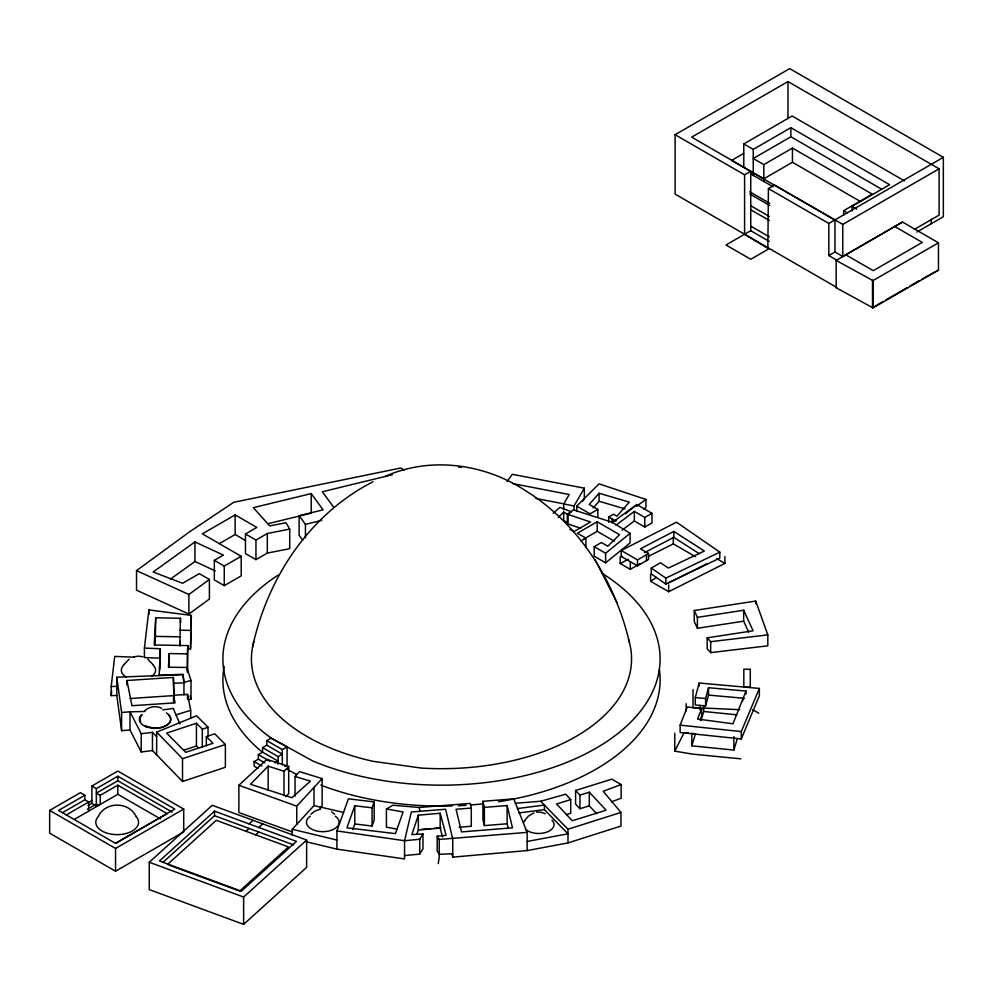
<?xml version="1.0" encoding="UTF-8"?>
<svg xmlns="http://www.w3.org/2000/svg" width="993" height="993" viewBox="0 0 993 993"><rect width="100%" height="100%" fill="white"/><g stroke="black" fill="none" stroke-linecap="round" stroke-linejoin="round"><path stroke-width="1.49" d="M159.128 675.588L160.295 648.714L144.419 648.094L144.419 657.565L160.295 658.185L159.774 669.965M180.465 622.909L180.465 618.267L155.727 617.807L154.225 644.966L187.838 645.587L187.379 653.89L169.095 653.555L168.487 667.209L186.783 667.47L191.004 680.453L191.004 699.022L188.186 699.829M155.218 645.438L155.727 617.807M179.82 645.686L180.465 618.267M179.981 645.798L180.229 641.317M187.454 671.082L187.838 645.587M187.466 648.913L190.519 648.975L191.339 615.399L148.888 609.925L144.419 648.094M190.519 648.975L191.339 615.399M206.333 745.693L206.333 736.595L214.749 733.802L225.386 744.514L225.386 767.279L182.526 781.479L152.45 750.559L141.217 751.949L129.996 730.016L121.605 730.687L116.789 695.435L111.191 695.646L111.191 686.548L114.716 656.41L134.018 657.167M111.191 695.646L111.712 691.128M438.248 863.562L439.204 857.667L439.204 839.445L437.181 836.168L446.105 835.374L440.172 813.23L418.338 815.179L411.872 834.592L422.968 833.971L422.968 848.816L419.729 854.092L404.548 855.569M252.52 647.225C267.191 578.41 309.332 514.188 372.983 481.791M746.004 694.033L746.004 691.078L708.53 687.715L708.53 695.088L705.613 705.899L695.261 704.968L695.261 697.595L699.184 683.023L759.36 688.434L759.36 695.808L741.287 738.941L680.155 732.536L680.155 725.151L687.28 706.929L701.617 708.828L701.617 716.214L700.09 720.049M705.613 705.899L705.613 698.526L708.53 687.715M737.34 738.569L733.877 750.075L691.823 745.842L695.472 733.728L691.215 733.306M701.058 720.372L703.727 711.485L703.727 705.502M416.961 834.182L418.338 830.024L418.338 815.179M611.452 801.835L621.134 798.211L621.134 784.544L603.161 791.272L620.96 812.411L620.96 826.077L567.984 842.92L527.146 850.579L452.746 857.133L452.746 838.911L445.609 809.258L411.325 812.001L404.548 840.723L404.548 858.933L336.912 849.139L336.912 830.93L348.394 798.831L374.175 801.91L374.175 820.119L372.065 826.027L354.799 823.967L352.825 829.49M374.175 801.91L372.065 807.818L354.799 805.757L346.905 827.827L395.4 833.611L403.146 811.976L386.426 808.972L386.426 827.194L397.063 829.105M701.617 708.828L697.545 719.056L732.958 723.773L746.004 691.078M741.287 738.941L741.287 731.556L759.36 688.434M740.84 758.838L692.555 754.121L674.768 751.142L684.127 732.586L688.372 733.02M563.714 509.893L563.714 503.96L569.2 494.502L513.257 483.703M574.041 510.402L574.041 505.958L584.331 488.184L512.289 474.282L507.1 481.555M582.866 501.105L584.331 498.573L584.331 488.184M419.729 854.092L419.729 839.246L422.968 833.971M123.554 664.938L129.14 659.203M98.555 815.774C106.164 801.574 128.171 801.574 135.78 815.774M525.235 819.895L528.363 816.172L533.936 812.82M608.721 522.355L608.721 517.005L613.537 514.225L616.926 516.186L629.314 502.123L599.089 493.248L589.234 504.444L597.823 509.409L597.823 517.415M593.169 507.982L599.089 501.266L599.089 493.248M295.045 796.175L295.045 776.452L299.464 771.635L322.129 778.586L322.129 805.906L320.094 808.116M296.746 824.389L296.746 806.179L322.129 778.586M292.252 835.349L292.252 829.279L314.011 805.608L314.011 787.399M292.414 831.923L238.866 812.572L238.866 785.252L266.931 759.372L288.702 766.447L283.998 771.276L268.16 766.124L250.484 784.259L291.892 797.714L310.412 781.156L295.045 776.452M285.885 796.671L288.702 793.779L288.702 766.447M558.252 517.552L563.689 512.103L567.313 514.2L567.313 522.579L563.689 520.481L563.689 512.103M576.734 511.494L576.734 506.157L599.052 483.852L645.934 499.442L645.934 507.46L643.638 509.111M310.921 814.223L314.781 811.182L320.59 809.047M149.26 862.259L212.279 805.286L306.638 840.066L306.638 867.385L243.633 924.371L149.26 889.591L149.26 862.259L243.633 897.051L306.638 840.066M214.525 811.157L159.439 860.968L241.386 891.168L296.46 841.369L214.525 811.157L214.525 815.712L162.877 862.408M167.42 864.506L216.275 820.317L288.479 846.93L239.623 891.118L168.86 865.04M249.044 823.88L253.016 820.305M245.941 831.253L249.044 828.435M258.838 827.492L262.797 823.905M255.722 834.865L258.838 832.047M553.151 513.294L559.878 507.373L571.347 511.718L567.313 514.2M580.706 528.251L568.046 523.994L568.046 514.436L573.333 509.831L612.47 522.368L630.083 533.34L630.083 542.91L605.606 562.808L594.211 556.229L594.211 546.659L601.386 542.526L607.79 546.212L619.533 534.668L597.19 521.759L577.392 533.191L585.907 538.107L585.907 547.677M605.606 562.808L605.606 553.25L630.083 533.34M612.47 522.368L636.774 504.531L651.979 513.319L651.979 522.877L644.805 527.022L634.328 520.977L634.328 511.42L644.805 517.452L651.979 513.319M625.292 513.815L634.639 506.442M144.568 710.864C149.087 706.656 156.174 705.241 161.673 708.332M615.97 525.198L634.328 511.42M622.09 530.163L634.328 520.977M302.728 540.204L299.116 535.252L299.116 515.677L323.073 509.856L311.219 493.595L253.339 507.659L269.699 525.905L285.972 522.728L289.72 529.108L289.72 548.695L267.316 553.076L255.958 559.63L245.47 553.573L245.47 533.986L256.827 527.432L235.142 514.908L202.336 533.849L241.212 556.291L241.212 575.866L224.269 585.647L214.327 579.912L214.327 560.325L223.4 555.099L194.951 541.917L153.133 572.005L182.613 583.276L199.308 573.644L209.399 579.478L209.399 599.052L188.869 614.059L136.525 590.19L136.525 570.615L189.75 531.702L233.777 502.272L400.675 468.026L404.225 470.074M188.869 614.059L188.869 594.484L209.399 579.478M635.805 505.524L636.774 506.082L645.934 499.442M170.349 579.192L194.951 561.492L194.951 541.917M724.915 556.564L724.915 563.403L668.674 591.716L650.614 581.29L656.41 577.355M836.156 287.747L872.996 307.917L938.459 270.121L938.459 242.801L902.488 222.035L836.156 260.427L836.156 287.747L836.714 287.424L675.103 194.119L675.103 134.7L789.708 68.629L943.35 157.328L943.35 216.747L916.899 232.014M914.255 229.457L939.093 215.109L939.093 168.81L787.97 81.563L691.662 137.158L763.816 178.814L792.451 162.281L860.298 201.455M743.782 167.246L743.782 143.935L792.129 116.02L904.462 180.875M743.645 153.456L731.556 160.432L834.679 219.974M743.782 143.935L753.253 149.397L790.875 127.675L889.616 184.686L851.994 206.407L851.994 210.963M881.61 189.167L790.875 136.786L753.253 158.508L763.816 164.602L792.451 148.081L872.264 194.156L843.64 210.69L843.64 214.947M675.103 134.7L744.589 174.818L750.745 171.268L750.745 230.686L725.982 244.986L750.745 259.285L769.352 248.535M744.589 174.818L744.589 234.236L767.862 248.312L768.408 188.571L774.565 185.021L842.784 224.406L939.093 168.81M219.391 543.581L235.142 534.495L245.345 540.391M245.47 533.986L255.958 540.043L267.316 533.489L289.72 529.108M214.327 560.325L224.269 566.072L241.212 556.291M768.408 188.571L828.832 223.45L943.35 157.328M828.832 223.45L828.832 255.549L834.976 251.999L842.784 256.504L902.488 222.035M836.156 260.427L872.996 280.597L938.459 242.801M873.852 306.874L883.211 301.475M885.88 299.936L907.254 287.585M909.923 286.046L919.282 280.647M921.951 279.107L938.459 270.121M96.346 805.906L91.89 803.325L91.89 786.022L117.832 771.052L183.717 809.084L183.717 831.861L115.548 871.221L49.65 833.177L49.65 810.412L80.383 792.662L84.839 795.244L84.839 799.799L62.509 812.684M84.839 795.244L58.575 810.412L115.548 843.429L167.122 813.639L117.832 785.178L100.194 795.368L96.346 793.146L117.832 780.746L172.149 812.113M91.89 786.022L96.346 788.603L117.832 776.203L174.805 809.084L115.548 843.305M66.246 814.968L88.687 802.009L88.687 811.12M87.943 802.878L92.212 800.408M597.823 509.409L590.09 513.865L576.734 506.157M88.054 805.546L91.89 803.325M87.396 809.245L96.346 804.082L98.915 805.559M74.165 819.498L117.832 794.288L160.469 818.902M583.996 538.951L597.19 531.329L614.282 541.197M581.042 540.924L585.907 538.107M274.937 762.972L278.102 761.135L262.574 752.173L262.574 747.617L278.102 756.579L282.322 754.146L266.794 745.172L266.794 740.629L271.015 738.184L287.089 746.848L287.089 765.057L284.706 766.435M262.574 747.617L266.794 745.172M264.821 762.897L258.354 759.161L258.354 754.606L262.574 752.173M258.019 768.396L254.134 766.149L254.134 761.594L258.354 759.161M266.794 740.629L282.322 749.591L287.089 746.848M49.65 810.412L115.548 848.456L183.717 809.084M621.246 550.519L637.494 559.903L648.553 553.511L648.553 559.431L637.494 565.824L621.246 556.44L621.246 550.519L676.506 522.194L719.813 552.158L719.813 558.078L665.844 584.07L651.271 573.979L651.271 568.058L660.419 562.783L668.413 568.058L704.347 551.016L673.813 531.441L640.423 548.819L648.553 553.511M620.191 556.676L620.191 563.503L630.307 569.337L640.324 563.552M386.426 808.972L392.905 805.236L419.17 807.47L470.161 803.387L471.278 808.041L471.278 826.263L459.101 827.243M644.432 552.654L673.813 537.362L699.258 553.672M620.191 563.503L628.296 559.32M648.454 556.341L673.316 543.879L695.596 556.75M668.537 582.903L707.388 563.552M651.271 568.058L665.844 578.149L719.813 552.158M156.658 754.879L156.658 732.114L196.626 715.779L208.033 727.261L208.033 736.372M385.036 476.454C430.875 455.936 485.267 463.843 526.526 491.312C579.713 524.726 615.114 581.588 629.301 642.049M202.324 747.369L202.324 729.16L196.44 723.239L166.613 733.107L185.703 752.334L212.986 743.298L206.333 736.595M202.324 729.16L208.033 727.261M183.655 750.236L196.44 746.004L198.401 747.977M156.658 732.114L182.526 758.702L225.386 744.514M515.243 803.287L540.676 801.252L567.984 829.254L620.96 812.411M176.022 714.873L190.693 710.305L187.528 694.38L173.564 695.299L173.564 702.895M596.656 813.739L589.296 805.844L579.937 808.761L575.592 804.107L575.592 790.453L611.825 779.17L621.134 784.544M575.592 790.453L579.937 795.095L589.296 792.191L606.127 810.226L572.253 820.764L556.589 803.982L570.727 799.588L570.727 813.242L566.494 814.558M183.953 694.963L183.953 682.464L191.004 680.453M540.676 801.252L565.7 794.201L570.727 799.588M392.26 474.766L322.353 491.758L333.71 507.349M268.184 523.634L311.219 513.17L311.219 493.595M299.116 515.677L305.434 524.341L321.757 520.369M134.005 656.807L138.461 656.125L142.918 656.807M527.146 841.468L567.984 833.81L544.4 809.618L544.4 805.062L517.39 808.575M621.246 556.44L622.388 556.254M694.256 610.496L755.71 601.075L767.812 634.875L767.812 645.81L710.678 652.624L707.177 648.764L707.177 637.841L753.104 630.791L743.658 610.248L697.409 617.348L694.256 610.496L694.256 621.432L697.409 628.271L743.658 621.184L748.697 632.131M162.74 709.945L173.216 708.406L179.994 724.046M518.892 812.932L544.4 809.618M121.605 730.687L121.605 712.465L129.996 711.807L141.217 733.728L152.45 732.35L156.658 736.669M707.177 637.841L710.678 641.701L767.812 634.875M419.729 839.246L404.548 840.723L336.912 830.93M418.338 830.024L440.172 828.075L442.543 836.925M527.146 850.579L527.146 832.37L439.204 839.445M508.205 828.236L507.138 823.78L484.373 825.605L482.921 819.548L482.921 801.326L513.741 798.856L527.146 832.37M471.278 808.041L456.06 809.27L461.497 831.911L512.487 827.827L507.138 805.559L484.373 807.383L482.921 801.326M421.591 829.391L430.602 828.671M433.606 828.435L441.103 827.827M536.555 812.137L540.701 812.137L545.269 813.677M126.955 685.058L126.955 680.503L173.378 677.425L174.048 701.418L173.378 677.425M130.046 698.513L173.378 695.634M458.667 467.244L461.708 467.045M159.128 675.215L183.01 674.297L183.953 682.464M116.789 695.435L116.789 677.226L183.01 674.657L183.953 682.824L174.048 683.209M111.191 686.548L116.789 686.324M452.746 853.757L439.204 854.29L437.181 851.013L437.181 836.168M144.866 711.497L129.996 711.807L129.996 730.016M179.82 630.195L190.519 630.394M155.727 636.389L180.465 636.836M739.723 709.685L693.002 707.537L693.002 689.601M708.53 695.088L744.514 698.315M695.261 697.595L705.613 698.526M703.727 711.485L736.769 714.799M680.155 725.151L741.287 731.556M535.935 498.461L564.657 504.01M563.714 503.96L574.041 505.958M314.011 805.608L343.59 812.423M292.252 829.279L336.912 840.041M305.645 841.617L336.912 849.139M599.089 501.266L624.994 508.875M568.046 514.436L590.562 521.995L573.904 531.615L569.932 529.319M238.866 785.252L296.746 806.179M214.525 815.712L293.568 844.857M144.593 725.461L147.783 726.876L145.623 726.491L155.479 728.068A15.392 8.887 0 0 0 169.704 722.581A15.392 8.887 0 0 0 166.365 712.9M136.525 570.615L188.869 594.484M194.951 561.492L215.27 570.913M894.743 226.516L922.261 242.404L873.281 270.679L845.763 254.791M851.994 206.407L856.736 209.138M843.64 210.69L847.228 212.763M750.298 173.626L773.075 186.771M749.727 191.773L769.749 203.329M749.727 193.958L769.749 205.514M750.696 205.712L769.389 216.511M750.696 209.722L769.389 220.508M828.832 255.549L836.714 260.104M750.745 226.131L769.265 236.831M750.745 230.686L769.265 241.386M716.909 558.774L724.915 563.403M608.721 517.005L615.945 521.176L615.945 519.624M594.211 546.659L605.606 553.25M752.843 709.772L758.751 713.185M258.354 754.606L270.009 761.333M254.134 761.594L261.904 766.075M84.839 799.799L88.687 802.009M147.783 659.203L153.369 664.938M331.674 811.815L334.653 814.223M617.001 602.639L595.167 559.791M190.06 696.143L191.004 699.022M452.026 854.166L452.746 857.133M419.17 807.47L420.089 811.306M173.564 695.299L175.066 702.845L131.957 705.713L126.955 680.503M116.789 677.226L121.605 712.465M931.285 219.341L931.285 223.723M872.996 280.597L872.996 307.917M872.512 280.324L872.512 307.644M842.784 224.406L842.784 256.504M834.976 219.9L834.976 251.999M792.451 148.081L792.451 162.281M790.875 127.675L790.875 136.786M787.97 81.563L787.97 118.601M763.816 164.602L763.816 181.731M755.71 601.075L755.71 603.806M753.253 149.397L753.253 175.624M743.658 610.248L743.658 621.184M742.739 697.856L742.739 700.847M733.877 736.62L733.877 750.075M710.678 641.701L710.678 652.624M700.164 705.39L700.164 709.871M699.184 683.023L699.184 685.977M697.409 617.348L697.409 628.271M691.823 733.889L691.823 745.842M686.175 703.677L686.175 711.149M674.768 733.194L674.768 751.142M673.813 531.441L673.813 537.362M673.316 537.052L673.316 543.879M668.674 584.889L668.674 591.716M665.844 578.149L665.844 584.07M650.614 574.451L650.614 581.29M646.455 554.715L646.455 560.635M644.805 517.452L644.805 527.022M637.494 559.903L637.494 565.824M636.774 504.531L636.774 506.082M630.307 562.51L630.307 569.337M612.11 518.967L612.11 522.976M597.19 521.759L597.19 531.329M589.296 792.191L589.296 805.844M579.937 795.095L579.937 808.761M567.984 829.254L567.984 842.92M507.138 805.559L507.138 823.78M484.373 807.383L484.373 825.605M440.172 813.23L440.172 828.075M372.065 807.818L372.065 826.027M354.799 805.757L354.799 823.967M305.434 524.341L305.434 537.896M283.998 771.276L283.998 795.567M282.322 749.591L282.322 764.771M278.102 756.579L278.102 764.176M268.16 766.124L268.16 790.416M267.316 533.489L267.316 553.076M255.958 540.043L255.958 559.63M243.633 897.051L243.633 924.371M235.142 514.908L235.142 534.495M224.269 566.072L224.269 585.647M196.44 723.239L196.44 746.004M190.693 710.305L190.693 717.889M187.379 653.89L187.379 672.472M187.528 694.38L187.528 698.923M182.526 758.702L182.526 781.479M169.095 653.555L169.095 667.495M160.295 648.714L160.295 658.185M152.45 732.35L152.45 750.559M148.888 609.925L148.888 614.568M141.217 733.728L141.217 751.949M117.832 776.203L117.832 780.746M117.832 785.178L117.832 794.288M115.548 848.456L115.548 871.221M100.194 795.368L100.194 804.479M96.346 788.603L96.346 804.082M659.34 669.369A218.597 126.21 0 0 1 498.461 801.748M482.946 803.821A218.597 126.21 0 0 1 470.62 804.988M466.04 805.311A218.597 126.21 0 0 1 458.332 805.733M452.138 805.956A218.597 126.21 0 0 1 320.826 785.14M296.795 774.503A218.597 126.21 0 0 1 287.325 769.376M261.196 751.267A218.597 126.21 0 0 1 224.157 666.415M602.106 573.333A218.597 126.21 0 0 1 604.687 742.925A218.597 126.21 0 0 1 312.584 760.886L271.288 738.147A218.597 126.21 0 0 1 278.102 575.121M628.47 639.244A190.073 109.739 0 0 1 421.181 768.061L372.958 761.308A190.073 109.739 0 0 1 253.836 641.565M551.959 820.144A15.392 8.887 0 0 1 546.324 832.295A15.392 8.887 0 0 1 525.297 829.031M523.77 822.291A15.392 8.887 0 0 1 525.297 820.144M335.286 816.196A16.322 9.421 0 0 1 333.983 829.105A16.322 9.421 0 0 1 311.591 829.105A16.322 9.421 0 0 1 310.288 816.196M140.609 721.477A15.392 8.887 0 0 1 142.148 714.737M153.294 665.211A17.129 9.88 0 0 1 151.581 676.506M126.347 677.152A17.129 9.88 0 0 1 123.628 665.211M168.45 714.886A15.578 8.999 0 0 1 168.45 723.885C161.735 729.47 151.532 729.57 143.935 725.746A15.578 8.999 0 0 1 141.465 714.886M135.681 816.122A21.374 12.338 0 0 1 117.162 834.629A21.374 12.338 0 0 1 98.655 816.122M750.286 669.319L743.819 669.22L743.819 687.156L750.286 687.255L750.286 669.319"/></g></svg>
